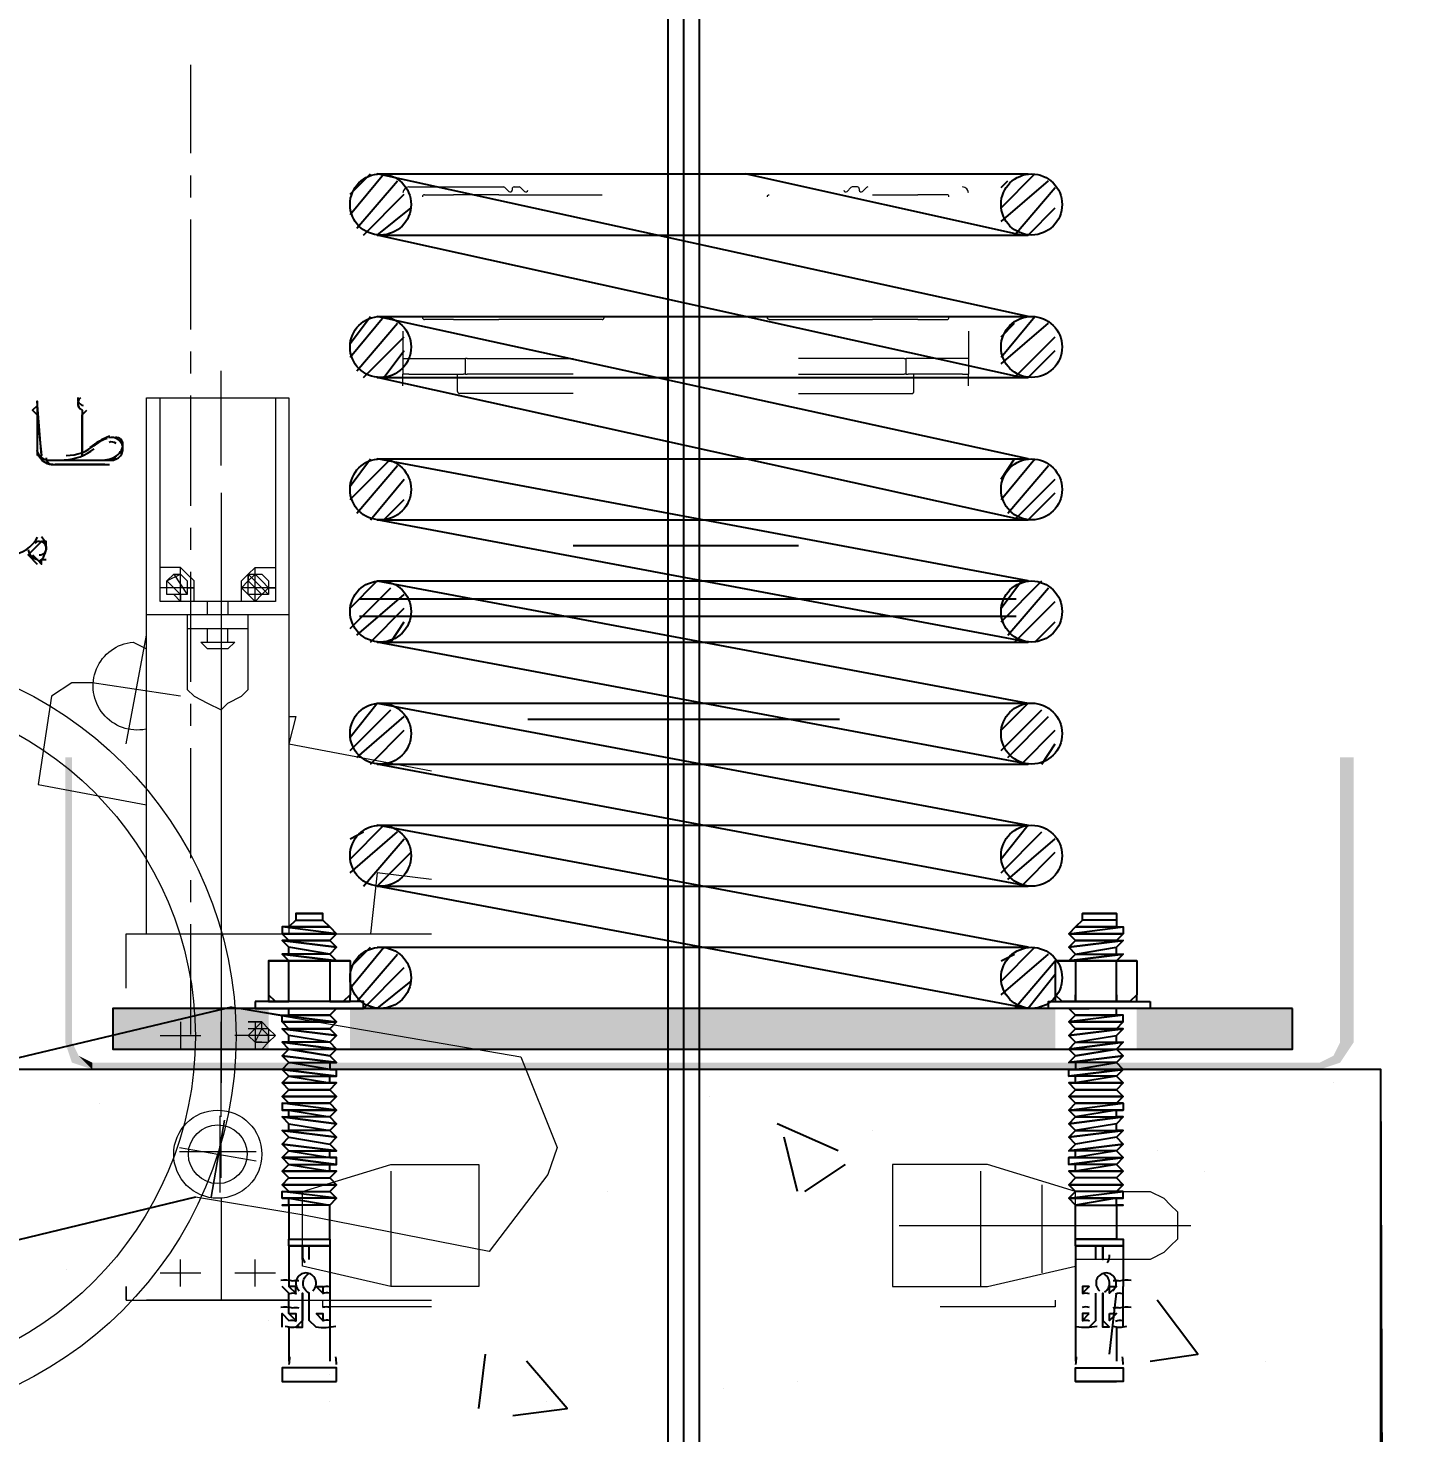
# Model space of a CAD drawing. Header units: millimetres. Extents: x -665 to 1025117, y -27997 to 4210.
# Drawn here: x 2399 to 2802.4, y -25500.1 to -25095.1 of the extents above; entities that cross this region are included whole.
import ezdxf

# ---------------------------------------------------------------- set-up
doc = ezdxf.new("R2010")
doc.units = ezdxf.units.MM
doc.linetypes.add('$2$CENTER', pattern=[50.8, 31.75, -6.35, 6.35, -6.35])
for name, color, linetype in [('$0$PDF_PDF6_Geometry', 7, 'Continuous'), ('$0$PDF_SAS_STB_Side', 7, 'Continuous'), ('$2$PDF_0', 7, 'Continuous'), ('AA_Rail', 7, 'Continuous')]:
    doc.layers.add(name, color=color, linetype=linetype)
doc.layers.add('$2$CL', color=2, linetype='$2$CENTER', lineweight=0)
doc.layers.add('AA_Datum', color=7, linetype='Continuous', plot=False)
doc.styles.add('Century Gothic$001H0', font='cent.shx')
doc.dimstyles.new('Copy of ISO-25', dxfattribs={"dimtxt": 250, "dimasz": 80, "dimexe": 1.25, "dimexo": 0.625, "dimtad": 1, "dimtxsty": 'Century Gothic$001H0', "dimblk": 'ARCHTICK', "dimcen": 2.5, "dimadec": 0, "dimazin": 0, "dimtfac": 1, "dimtmove": 0, "dimatfit": 3, "dimfxl": 1, "dimarcsym": 0})

# ---------------------------------------------------------------- blocks, each defined once
blk = doc.blocks.new('_ArchTick')
at = {"color": 0, "linetype": 'ByBlock', "const_width": 0.15}
blk.add_lwpolyline([(-0.5, -0.5), (0.5, 0.5)], dxfattribs=at)
blk = doc.blocks.new('*D109')
at = {"color": 0, "lineweight": -2, "transparency": 16777216}
for p, q in [((3650, -8194.25), (249.37, -8194.25)), ((250.62, -25694.25), (250.62, -8194.25)), ((3650, -25694.25), (249.37, -25694.25))]:
    blk.add_line(p, q, dxfattribs=at)
at = {"layer": 'Defpoints', "color": 0, "transparency": 16777216}
for p in [(250.62, -8194.25), (3650.62, -8194.25), (3650.62, -25694.25)]:
    blk.add_point(p, dxfattribs=at)
at = {"color": 0, "lineweight": -2, "transparency": 16777216, "xscale": 80, "yscale": 80, "zscale": 80}
for p, rotation in [((250.62, -8194.25), 90), ((250.62, -25694.25), 270)]:
    blk.add_blockref('_ArchTick', p, dxfattribs=dict(at, rotation=rotation))
at = {"color": 0, "transparency": 16777216, "insert": (125, -16944.25), "char_height": 250, "attachment_point": 5, "rotation": 90, "style": 'Century Gothic$001H0'}
blk.add_mtext('SHAFT TOTAL HEIGHT 17500', dxfattribs=at)

msp = doc.modelspace()

# ---------------------------------------------------------------- linework, layer by layer
at = {"layer": '$0$PDF_PDF6_Geometry', "lineweight": 5}
for points in [[(2454.688, -25221.214), (2454.688, -25193.834)], [(2454.688, -25229.036), (2454.688, -25399.18)], [(2444.91, -25256.416), (2446.865, -25256.416), (2442.954, -25256.416), (2442.954, -25250.549)], [(2468.378, -25256.416), (2470.333, -25256.416), (2464.466, -25256.416), (2464.466, -25250.549)], [(2442.954, -25260.327), (2442.954, -25256.416), (2437.087, -25256.416)], [(2464.466, -25260.327), (2464.466, -25256.416), (2460.555, -25256.416)], [(2427.309, -25301.396), (2433.176, -25270.105)], [(2442.954, -25287.707), (2417.53, -25283.795)], [(2442.954, -25381.579), (2442.954, -25385.49), (2442.954, -25389.402)], [(2454.688, -25408.959), (2454.688, -25381.579)], [(2464.466, -25381.579), (2464.466, -25389.402)], [(2437.087, -25385.49), (2442.954, -25385.49), (2448.821, -25385.49)], [(2470.333, -25385.49), (2464.466, -25385.49), (2458.599, -25385.49)], [(2464.792, -25419.063), (2454.362, -25419.063), (2454.362, -25408.633)], [(2455.666, -25409.937), (2451.755, -25432.101), (2455.666, -25409.937)], [(2454.688, -25426.56), (2454.688, -25416.781)], [(2442.628, -25417.759), (2464.792, -25421.671)], [(2454.362, -25430.797), (2454.362, -25419.063), (2442.628, -25419.063)], [(2503.58, -25424.604), (2503.58, -25440.249), (2503.58, -25457.851)], [(2673.724, -25457.851), (2673.724, -25440.249), (2673.724, -25424.604)], [(2691.325, -25428.515), (2691.325, -25440.249), (2691.325, -25453.939)], [(2454.688, -25432.427), (2454.688, -25461.762)], [(2650.256, -25440.249), (2691.325, -25440.249), (2734.35, -25440.249)], [(2442.954, -25457.851), (2442.954, -25453.939), (2442.954, -25450.028)], [(2458.599, -25453.939), (2464.466, -25453.939), (2464.466, -25450.028)], [(2437.087, -25453.939), (2442.954, -25453.939), (2448.821, -25453.939)], [(2464.466, -25457.851), (2464.466, -25453.939), (2470.333, -25453.939)]]:
    msp.add_lwpolyline(points, dxfattribs=at)
at = {"layer": '$0$PDF_PDF6_Geometry', "lineweight": 13}
for points in [[(2433.176, -25356.155), (2433.176, -25201.657), (2474.245, -25201.657), (2474.245, -25356.155)], [(2470.333, -25201.657), (2470.333, -25260.327), (2437.087, -25260.327), (2437.087, -25201.657)], [(2446.865, -25260.327), (2446.865, -25254.46), (2444.91, -25252.504), (2442.954, -25250.549), (2437.087, -25250.549)], [(2460.555, -25260.327), (2460.555, -25254.46), (2462.511, -25252.504), (2464.466, -25250.549), (2470.333, -25250.549)], [(2442.954, -25258.371), (2439.043, -25254.46), (2440.998, -25252.504), (2444.91, -25258.371)], [(2468.378, -25258.371), (2462.511, -25252.504), (2462.511, -25254.46), (2466.422, -25258.371)], [(2450.777, -25264.238), (2450.777, -25260.327)], [(2456.644, -25260.327), (2456.644, -25264.238)], [(2474.245, -25264.238), (2433.176, -25264.238)], [(2444.91, -25264.238), (2444.91, -25281.84), (2444.91, -25285.751), (2446.865, -25287.707), (2450.777, -25289.662), (2454.688, -25291.618), (2456.644, -25289.662), (2460.555, -25287.707), (2462.511, -25285.751), (2462.511, -25281.84), (2462.511, -25264.238)], [(2444.91, -25268.15), (2462.511, -25268.15)], [(2450.777, -25272.061), (2450.777, -25268.15)], [(2456.644, -25272.061), (2456.644, -25268.15)], [(2417.53, -25283.795), (2411.663, -25283.795), (2405.796, -25287.707), (2401.885, -25313.13), (2433.176, -25318.997)], [(2474.245, -25293.574), (2476.2, -25293.574), (2474.245, -25301.396), (2515.314, -25309.219)], [(2515.314, -25340.51), (2499.669, -25338.554), (2497.713, -25356.155)], [(2427.309, -25371.801), (2427.309, -25356.155), (2515.314, -25356.155)], [(2482.439, -25381.253), (2457.667, -25377.342), (2541.109, -25391.684), (2551.54, -25417.759), (2548.932, -25425.582), (2531.983, -25447.746), (2478.528, -25437.316), (2447.237, -25432.101)], [(2466.422, -25381.579), (2462.511, -25385.49), (2464.466, -25387.446), (2466.422, -25383.535)], [(2466.422, -25387.446), (2464.466, -25387.446), (2466.422, -25387.446), (2468.378, -25387.446), (2470.333, -25385.49), (2468.378, -25383.535), (2466.422, -25383.535), (2462.511, -25383.535)], [(2701.103, -25430.471), (2722.616, -25430.471), (2726.527, -25432.427), (2728.483, -25434.382), (2730.439, -25436.338), (2730.439, -25440.249), (2730.439, -25444.161), (2728.483, -25446.117), (2726.527, -25448.072), (2722.616, -25450.028), (2701.103, -25450.028)], [(2427.309, -25457.851), (2427.309, -25461.762), (2427.309, -25457.851)], [(2427.309, -25461.762), (2515.314, -25461.762)], [(2474.245, -25461.762), (2433.176, -25461.762)], [(2515.314, -25463.718), (2484.023, -25463.718), (2484.023, -25461.762)], [(2695.236, -25461.762), (2695.236, -25463.718), (2661.99, -25463.718)]]:
    msp.add_lwpolyline(points, dxfattribs=at)
for points in [[(2444.91, -25256.416), (2444.91, -25258.371), (2442.954, -25258.371), (2439.043, -25258.371), (2439.043, -25256.416), (2439.043, -25254.46), (2442.954, -25252.504), (2444.91, -25254.46), (2444.91, -25256.416), (2444.91, -25258.371), (2442.954, -25258.371), (2442.954, -25260.327), (2440.998, -25258.371), (2439.043, -25258.371), (2439.043, -25256.416), (2439.043, -25254.46), (2440.998, -25252.504), (2442.954, -25252.504), (2444.91, -25254.46)], [(2468.378, -25256.416), (2466.422, -25258.371), (2464.466, -25258.371), (2462.511, -25258.371), (2462.511, -25256.416), (2462.511, -25254.46), (2464.466, -25252.504), (2466.422, -25254.46), (2468.378, -25256.416), (2468.378, -25258.371), (2466.422, -25258.371), (2464.466, -25260.327), (2462.511, -25258.371), (2460.555, -25256.416), (2462.511, -25254.46), (2462.511, -25252.504), (2464.466, -25252.504), (2466.422, -25252.504), (2468.378, -25254.46)], [(2450.777, -25274.017), (2448.821, -25272.061), (2458.599, -25272.061), (2456.644, -25274.017)], [(2462.511, -25381.579), (2464.466, -25381.579), (2466.422, -25381.579), (2468.378, -25383.535), (2468.378, -25387.446), (2466.422, -25389.402), (2464.466, -25389.402), (2466.422, -25389.402), (2468.378, -25387.446), (2468.378, -25385.49), (2466.422, -25383.535), (2466.422, -25381.579), (2464.466, -25381.579)], [(2503.58, -25457.851), (2478.156, -25451.984), (2478.156, -25430.471), (2503.58, -25422.648), (2529.004, -25422.648), (2529.004, -25457.851)], [(2675.68, -25457.851), (2701.103, -25451.984), (2701.103, -25430.471), (2675.68, -25422.648), (2648.3, -25422.648), (2648.3, -25457.851)]]:
    msp.add_lwpolyline(points, close=True, dxfattribs=at)
msp.add_lwpolyline([(2432.955, -25297.192, -1.0507639), (2429.264, -25272.061), (2433.176, -25274.017)], format="xyb", dxfattribs=at)
for centre, radius in [((2347.497, -25385.816), 111.474), ((2347.498, -25385.817), 99.739), ((2453.711, -25419.715), 12.712), ((2453.711, -25419.715), 8.474)]:
    msp.add_circle(centre, radius, dxfattribs=at)
at = {"layer": '$0$PDF_SAS_STB_Side', "lineweight": 25}
for points in [[(2476.2, -25352.244), (2474.245, -25354.2), (2472.289, -25354.2), (2472.289, -25356.155), (2487.935, -25356.155), (2472.289, -25354.2)], [(2484.023, -25352.244), (2485.979, -25354.2), (2487.935, -25356.155), (2472.289, -25356.155), (2474.245, -25358.111), (2472.289, -25358.111)], [(2476.2, -25350.288), (2484.023, -25350.288)], [(2476.2, -25350.288), (2476.2, -25350.288)], [(2484.023, -25350.288), (2484.023, -25350.288)], [(2712.838, -25352.244), (2712.838, -25354.2), (2714.793, -25354.2), (2714.793, -25356.155), (2699.148, -25356.155), (2714.793, -25354.2)], [(2703.059, -25352.244), (2701.103, -25354.2), (2699.148, -25356.155), (2714.793, -25356.155), (2712.838, -25358.111), (2714.793, -25358.111)], [(2712.838, -25350.288), (2710.882, -25350.288), (2703.059, -25350.288)], [(2703.059, -25350.288), (2703.059, -25350.288)], [(2487.935, -25360.067), (2485.979, -25362.022), (2474.245, -25360.067), (2472.289, -25358.111), (2487.935, -25360.067), (2485.979, -25358.111), (2474.245, -25358.111), (2485.979, -25358.111), (2487.935, -25356.155)], [(2474.245, -25354.2), (2485.979, -25354.2), (2474.245, -25354.2)], [(2485.979, -25354.2), (2485.979, -25354.2)], [(2487.935, -25356.155), (2487.935, -25356.155)], [(2699.148, -25356.155), (2699.148, -25356.155)], [(2699.148, -25360.067), (2701.103, -25362.022), (2712.838, -25360.067), (2714.793, -25358.111), (2699.148, -25360.067), (2701.103, -25358.111), (2712.838, -25358.111), (2701.103, -25358.111), (2699.148, -25356.155)], [(2712.838, -25354.2), (2701.103, -25354.2), (2712.838, -25354.2)], [(2701.103, -25354.2), (2701.103, -25354.2)], [(2485.979, -25363.978), (2487.935, -25363.978), (2489.89, -25363.978), (2491.846, -25363.978), (2489.89, -25363.978), (2470.333, -25363.978), (2468.378, -25363.978), (2470.333, -25363.978), (2472.289, -25363.978), (2474.245, -25363.978), (2472.289, -25362.022), (2487.935, -25363.978), (2485.979, -25362.022), (2474.245, -25362.022), (2474.245, -25360.067)], [(2472.289, -25358.111), (2487.935, -25360.067), (2472.289, -25358.111)], [(2472.289, -25358.111), (2472.289, -25358.111)], [(2474.245, -25358.111), (2474.245, -25358.111)], [(2485.979, -25358.111), (2485.979, -25358.111)], [(2487.935, -25360.067), (2487.935, -25360.067)], [(2701.103, -25363.978), (2699.148, -25363.978), (2697.192, -25363.978), (2695.236, -25363.978), (2697.192, -25363.978), (2716.749, -25363.978), (2718.705, -25363.978), (2716.749, -25363.978), (2714.793, -25363.978), (2712.838, -25363.978), (2714.793, -25362.022), (2699.148, -25363.978), (2701.103, -25362.022), (2712.838, -25362.022), (2712.838, -25360.067)], [(2714.793, -25358.111), (2699.148, -25360.067), (2714.793, -25358.111)], [(2699.148, -25360.067), (2699.148, -25360.067)], [(2701.103, -25358.111), (2701.103, -25358.111)], [(2712.838, -25358.111), (2712.838, -25358.111)], [(2714.793, -25358.111), (2714.793, -25358.111)], [(2485.979, -25373.756), (2485.979, -25375.712), (2487.935, -25375.712), (2489.89, -25375.712), (2491.846, -25375.712), (2491.846, -25373.756), (2489.89, -25375.712), (2470.333, -25375.712), (2468.378, -25373.756), (2468.378, -25375.712), (2470.333, -25375.712), (2472.289, -25375.712), (2474.245, -25375.712), (2474.245, -25373.756), (2474.245, -25363.978), (2476.2, -25363.978), (2478.156, -25363.978), (2480.112, -25363.978), (2482.068, -25363.978), (2484.023, -25363.978), (2485.979, -25363.978), (2485.979, -25373.756), (2485.979, -25375.712), (2484.023, -25375.712), (2482.068, -25375.712), (2480.112, -25375.712), (2478.156, -25375.712), (2476.2, -25375.712), (2474.245, -25375.712), (2474.245, -25373.756)], [(2468.378, -25363.978), (2468.378, -25373.756)], [(2468.378, -25363.978), (2468.378, -25363.978)], [(2472.289, -25362.022), (2487.935, -25363.978), (2472.289, -25362.022)], [(2472.289, -25362.022), (2472.289, -25362.022)], [(2474.245, -25362.022), (2472.289, -25362.022)], [(2485.979, -25362.022), (2485.979, -25362.022)], [(2485.979, -25363.978), (2485.979, -25363.978)], [(2487.935, -25363.978), (2487.935, -25363.978)], [(2487.935, -25363.978), (2487.935, -25363.978)], [(2491.846, -25363.978), (2491.846, -25373.756)], [(2491.846, -25363.978), (2491.846, -25363.978)], [(2695.236, -25363.978), (2695.236, -25373.756)], [(2695.236, -25363.978), (2695.236, -25363.978)], [(2714.793, -25362.022), (2699.148, -25363.978), (2714.793, -25362.022)], [(2699.148, -25363.978), (2699.148, -25363.978)], [(2699.148, -25363.978), (2699.148, -25363.978)], [(2701.103, -25362.022), (2701.103, -25362.022)], [(2701.103, -25363.978), (2701.103, -25363.978)], [(2712.838, -25362.022), (2714.793, -25362.022)], [(2714.793, -25362.022), (2714.793, -25362.022)], [(2718.705, -25363.978), (2718.705, -25373.756)], [(2718.705, -25363.978), (2718.705, -25363.978)], [(2468.378, -25373.756), (2468.378, -25373.756)], [(2491.846, -25373.756), (2491.846, -25373.756)], [(2712.838, -25373.756), (2712.838, -25375.712), (2714.793, -25375.712), (2716.749, -25375.712), (2718.705, -25375.712), (2718.705, -25373.756), (2716.749, -25375.712), (2697.192, -25375.712), (2695.236, -25373.756), (2695.236, -25375.712), (2697.192, -25375.712), (2699.148, -25375.712), (2701.103, -25375.712), (2701.103, -25373.756)], [(2695.236, -25373.756), (2695.236, -25373.756)], [(2718.705, -25373.756), (2718.705, -25373.756)], [(2472.289, -25383.535), (2474.245, -25383.535), (2472.289, -25381.579), (2487.935, -25381.579), (2485.979, -25379.623), (2474.245, -25379.623), (2485.979, -25379.623), (2487.935, -25377.668), (2482.068, -25377.668), (2487.935, -25377.668), (2485.979, -25377.668)], [(2472.289, -25379.623), (2487.935, -25381.579), (2472.289, -25381.579), (2472.289, -25379.623), (2474.245, -25379.623), (2474.245, -25377.668)], [(2485.979, -25379.623), (2485.979, -25379.623)], [(2714.793, -25383.535), (2712.838, -25383.535), (2714.793, -25381.579), (2699.148, -25381.579), (2701.103, -25379.623), (2712.838, -25379.623), (2701.103, -25379.623), (2699.148, -25377.668), (2705.015, -25377.668), (2699.148, -25377.668), (2701.103, -25377.668)], [(2714.793, -25379.623), (2699.148, -25381.579), (2714.793, -25381.579), (2714.793, -25379.623), (2712.838, -25379.623), (2712.838, -25377.668)], [(2701.103, -25379.623), (2701.103, -25379.623)], [(2487.935, -25385.49), (2485.979, -25387.446), (2474.245, -25385.49), (2472.289, -25383.535), (2487.935, -25385.49), (2485.979, -25383.535), (2474.245, -25383.535), (2485.979, -25383.535), (2487.935, -25381.579)], [(2472.289, -25383.535), (2487.935, -25385.49), (2472.289, -25383.535)], [(2472.289, -25383.535), (2472.289, -25383.535)], [(2474.245, -25383.535), (2474.245, -25383.535)], [(2485.979, -25383.535), (2485.979, -25383.535)], [(2487.935, -25381.579), (2487.935, -25381.579)], [(2699.148, -25381.579), (2699.148, -25381.579)], [(2699.148, -25385.49), (2701.103, -25387.446), (2712.838, -25385.49), (2714.793, -25383.535), (2699.148, -25385.49), (2701.103, -25383.535), (2712.838, -25383.535), (2701.103, -25383.535), (2699.148, -25381.579)], [(2714.793, -25383.535), (2699.148, -25385.49), (2714.793, -25383.535)], [(2701.103, -25383.535), (2701.103, -25383.535)], [(2712.838, -25383.535), (2712.838, -25383.535)], [(2714.793, -25383.535), (2714.793, -25383.535)], [(2472.289, -25391.358), (2474.245, -25389.402), (2472.289, -25387.446), (2487.935, -25389.402), (2485.979, -25387.446), (2474.245, -25387.446), (2474.245, -25385.49)], [(2472.289, -25387.446), (2487.935, -25389.402), (2472.289, -25387.446)], [(2472.289, -25387.446), (2472.289, -25387.446)], [(2474.245, -25387.446), (2472.289, -25387.446)], [(2485.979, -25387.446), (2485.979, -25387.446)], [(2487.935, -25385.49), (2487.935, -25385.49)], [(2699.148, -25385.49), (2699.148, -25385.49)], [(2714.793, -25391.358), (2712.838, -25389.402), (2714.793, -25387.446), (2699.148, -25389.402), (2701.103, -25387.446), (2712.838, -25387.446), (2712.838, -25385.49)], [(2714.793, -25387.446), (2699.148, -25389.402), (2714.793, -25387.446)], [(2701.103, -25387.446), (2701.103, -25387.446)], [(2712.838, -25387.446), (2714.793, -25387.446)], [(2714.793, -25387.446), (2714.793, -25387.446)], [(2472.289, -25395.269), (2474.245, -25393.313), (2472.289, -25391.358), (2487.935, -25393.313), (2485.979, -25391.358), (2474.245, -25389.402), (2485.979, -25391.358), (2487.935, -25389.402)], [(2472.289, -25391.358), (2487.935, -25393.313), (2472.289, -25391.358)], [(2472.289, -25391.358), (2472.289, -25391.358)], [(2474.245, -25389.402), (2474.245, -25389.402)], [(2485.979, -25391.358), (2485.979, -25391.358)], [(2487.935, -25389.402), (2487.935, -25389.402)], [(2699.148, -25389.402), (2699.148, -25389.402)], [(2714.793, -25395.269), (2712.838, -25393.313), (2714.793, -25391.358), (2699.148, -25393.313), (2701.103, -25391.358), (2712.838, -25389.402), (2701.103, -25391.358), (2699.148, -25389.402)], [(2714.793, -25391.358), (2699.148, -25393.313), (2714.793, -25391.358)], [(2701.103, -25391.358), (2701.103, -25391.358)], [(2712.838, -25389.402), (2712.838, -25389.402)], [(2714.793, -25391.358), (2714.793, -25391.358)], [(2472.289, -25395.269), (2472.289, -25395.269)], [(2472.289, -25399.18), (2474.245, -25397.225), (2485.979, -25397.225), (2487.935, -25397.225), (2472.289, -25395.269), (2474.245, -25397.225), (2485.979, -25399.18), (2485.979, -25397.225)], [(2485.979, -25393.313), (2485.979, -25395.269), (2474.245, -25393.313), (2485.979, -25393.313), (2487.935, -25393.313)], [(2474.245, -25393.313), (2474.245, -25393.313)], [(2485.979, -25395.269), (2487.935, -25395.269)], [(2487.935, -25393.313), (2487.935, -25393.313)], [(2699.148, -25393.313), (2699.148, -25393.313)], [(2701.103, -25393.313), (2701.103, -25395.269), (2712.838, -25393.313), (2701.103, -25393.313), (2699.148, -25393.313)], [(2701.103, -25395.269), (2699.148, -25395.269)], [(2714.793, -25399.18), (2712.838, -25397.225), (2701.103, -25397.225), (2699.148, -25397.225), (2714.793, -25395.269), (2712.838, -25397.225), (2701.103, -25399.18), (2701.103, -25397.225)], [(2712.838, -25393.313), (2712.838, -25393.313)], [(2714.793, -25395.269), (2714.793, -25395.269)], [(2472.289, -25399.18), (2487.935, -25399.18), (2472.289, -25399.18)], [(2472.289, -25399.18), (2472.289, -25399.18)], [(2485.979, -25399.18), (2487.935, -25399.18), (2472.289, -25399.18), (2474.245, -25401.136), (2472.289, -25403.092)], [(2487.935, -25403.092), (2485.979, -25405.047), (2474.245, -25405.047), (2485.979, -25405.047), (2487.935, -25407.003), (2472.289, -25405.047), (2474.245, -25405.047), (2472.289, -25403.092), (2487.935, -25403.092), (2485.979, -25401.136), (2474.245, -25401.136), (2485.979, -25401.136), (2487.935, -25399.18)], [(2474.245, -25397.225), (2474.245, -25397.225)], [(2474.245, -25401.136), (2474.245, -25401.136)], [(2485.979, -25401.136), (2485.979, -25401.136)], [(2487.935, -25399.18), (2487.935, -25399.18)], [(2714.793, -25399.18), (2699.148, -25399.18), (2714.793, -25399.18)], [(2699.148, -25399.18), (2699.148, -25399.18)], [(2701.103, -25399.18), (2699.148, -25399.18), (2714.793, -25399.18), (2712.838, -25401.136), (2714.793, -25403.092)], [(2699.148, -25403.092), (2701.103, -25405.047), (2712.838, -25405.047), (2701.103, -25405.047), (2699.148, -25407.003), (2714.793, -25405.047), (2712.838, -25405.047), (2714.793, -25403.092), (2699.148, -25403.092), (2701.103, -25401.136), (2712.838, -25401.136), (2701.103, -25401.136), (2699.148, -25399.18)], [(2701.103, -25401.136), (2701.103, -25401.136)], [(2712.838, -25397.225), (2712.838, -25397.225)], [(2712.838, -25401.136), (2712.838, -25401.136)], [(2714.793, -25399.18), (2714.793, -25399.18)], [(2472.289, -25403.092), (2487.935, -25403.092), (2472.289, -25403.092)], [(2472.289, -25403.092), (2472.289, -25403.092)], [(2472.289, -25405.047), (2472.289, -25407.003), (2487.935, -25407.003), (2472.289, -25407.003), (2474.245, -25407.003), (2485.979, -25408.959), (2487.935, -25407.003)], [(2485.979, -25405.047), (2485.979, -25405.047)], [(2487.935, -25403.092), (2487.935, -25403.092)], [(2714.793, -25403.092), (2699.148, -25403.092), (2714.793, -25403.092)], [(2699.148, -25403.092), (2699.148, -25403.092)], [(2714.793, -25405.047), (2714.793, -25407.003), (2699.148, -25407.003), (2714.793, -25407.003), (2712.838, -25407.003), (2701.103, -25408.959), (2699.148, -25407.003)], [(2701.103, -25405.047), (2701.103, -25405.047)], [(2714.793, -25403.092), (2714.793, -25403.092)], [(2472.289, -25408.959), (2474.245, -25408.959), (2474.245, -25407.003)], [(2487.935, -25410.914), (2472.289, -25408.959), (2487.935, -25410.914), (2485.979, -25408.959), (2474.245, -25408.959)], [(2472.289, -25408.959), (2472.289, -25408.959)], [(2485.979, -25408.959), (2485.979, -25408.959)], [(2487.935, -25407.003), (2487.935, -25407.003)], [(2699.148, -25407.003), (2699.148, -25407.003)], [(2699.148, -25410.914), (2714.793, -25408.959), (2699.148, -25410.914), (2701.103, -25408.959), (2712.838, -25408.959)], [(2701.103, -25408.959), (2701.103, -25408.959)], [(2714.793, -25408.959), (2712.838, -25408.959), (2712.838, -25407.003)], [(2714.793, -25408.959), (2714.793, -25408.959)], [(2472.289, -25412.87), (2474.245, -25412.87), (2474.245, -25410.914)], [(2487.935, -25414.826), (2472.289, -25412.87), (2487.935, -25414.826), (2485.979, -25412.87), (2474.245, -25412.87)], [(2472.289, -25412.87), (2472.289, -25412.87)], [(2472.289, -25416.781), (2474.245, -25414.826), (2485.979, -25416.781), (2487.935, -25414.826), (2472.289, -25412.87), (2474.245, -25414.826), (2485.979, -25416.781), (2487.935, -25418.737), (2472.289, -25416.781), (2487.935, -25418.737)], [(2485.979, -25412.87), (2485.979, -25412.87)], [(2699.148, -25414.826), (2714.793, -25412.87), (2699.148, -25414.826), (2701.103, -25412.87), (2712.838, -25412.87)], [(2714.793, -25416.781), (2712.838, -25414.826), (2701.103, -25416.781), (2699.148, -25414.826), (2714.793, -25412.87), (2712.838, -25414.826), (2701.103, -25416.781), (2699.148, -25418.737), (2714.793, -25416.781), (2699.148, -25418.737)], [(2701.103, -25412.87), (2701.103, -25412.87)], [(2714.793, -25412.87), (2712.838, -25412.87), (2712.838, -25410.914)], [(2714.793, -25412.87), (2714.793, -25412.87)], [(2472.289, -25416.781), (2472.289, -25416.781)], [(2472.289, -25420.693), (2474.245, -25418.737), (2485.979, -25418.737), (2487.935, -25418.737), (2472.289, -25416.781), (2474.245, -25418.737), (2485.979, -25420.693), (2485.979, -25418.737)], [(2714.793, -25420.693), (2712.838, -25418.737), (2701.103, -25418.737), (2699.148, -25418.737), (2714.793, -25416.781), (2712.838, -25418.737), (2701.103, -25420.693), (2701.103, -25418.737)], [(2714.793, -25416.781), (2714.793, -25416.781)], [(2472.289, -25420.693), (2472.289, -25420.693)], [(2472.289, -25424.604), (2474.245, -25422.648), (2485.979, -25422.648), (2487.935, -25422.648), (2472.289, -25420.693), (2474.245, -25422.648), (2485.979, -25424.604), (2485.979, -25422.648)], [(2485.979, -25420.693), (2487.935, -25420.693)], [(2701.103, -25420.693), (2699.148, -25420.693)], [(2714.793, -25424.604), (2712.838, -25422.648), (2701.103, -25422.648), (2699.148, -25422.648), (2714.793, -25420.693), (2712.838, -25422.648), (2701.103, -25424.604), (2701.103, -25422.648)], [(2714.793, -25420.693), (2714.793, -25420.693)], [(2485.979, -25424.604), (2487.935, -25424.604), (2472.289, -25424.604), (2487.935, -25424.604)], [(2472.289, -25424.604), (2472.289, -25424.604)], [(2472.289, -25428.515), (2474.245, -25426.56), (2485.979, -25426.56), (2487.935, -25424.604), (2472.289, -25424.604), (2474.245, -25426.56), (2485.979, -25426.56), (2487.935, -25428.515), (2472.289, -25428.515), (2487.935, -25428.515)], [(2701.103, -25424.604), (2699.148, -25424.604), (2714.793, -25424.604), (2699.148, -25424.604)], [(2714.793, -25428.515), (2712.838, -25426.56), (2701.103, -25426.56), (2699.148, -25424.604), (2714.793, -25424.604), (2712.838, -25426.56), (2701.103, -25426.56), (2699.148, -25428.515), (2714.793, -25428.515), (2699.148, -25428.515)], [(2714.793, -25424.604), (2714.793, -25424.604)], [(2472.289, -25428.515), (2472.289, -25428.515)], [(2487.935, -25432.427), (2472.289, -25432.427), (2474.245, -25432.427), (2485.979, -25434.382), (2487.935, -25432.427), (2472.289, -25432.427), (2472.289, -25430.471), (2474.245, -25430.471), (2485.979, -25430.471), (2487.935, -25428.515), (2472.289, -25428.515), (2474.245, -25430.471), (2485.979, -25430.471), (2487.935, -25432.427), (2472.289, -25430.471)], [(2714.793, -25428.515), (2714.793, -25428.515)], [(2485.979, -25434.382), (2474.245, -25434.382), (2474.245, -25444.161), (2485.979, -25444.161), (2485.979, -25446.117), (2474.245, -25446.117), (2474.245, -25444.161), (2485.979, -25444.161), (2485.979, -25434.382), (2472.289, -25434.382), (2474.245, -25434.382), (2474.245, -25432.427)], [(2487.935, -25432.427), (2487.935, -25432.427)], [(2701.103, -25434.382), (2712.838, -25434.382), (2712.838, -25444.161), (2701.103, -25444.161), (2701.103, -25434.382), (2714.793, -25434.382), (2712.838, -25434.382), (2712.838, -25432.427), (2714.793, -25432.427), (2699.148, -25432.427), (2714.793, -25432.427), (2714.793, -25430.471)], [(2699.148, -25432.427), (2699.148, -25432.427)], [(2712.838, -25432.427), (2701.103, -25434.382), (2699.148, -25432.427)], [(2485.979, -25434.382), (2485.979, -25434.382)], [(2485.979, -25434.382), (2485.979, -25434.382)], [(2701.103, -25434.382), (2701.103, -25434.382)], [(2701.103, -25434.382), (2701.103, -25434.382)], [(2485.979, -25446.117), (2474.245, -25446.117), (2485.979, -25446.117), (2474.245, -25446.117), (2485.979, -25446.117), (2485.979, -25469.585), (2485.979, -25479.363)], [(2484.023, -25446.117), (2476.2, -25446.117)], [(2480.112, -25450.028), (2480.112, -25446.117)], [(2701.103, -25446.117), (2714.793, -25446.117), (2701.103, -25446.117), (2714.793, -25446.117), (2701.103, -25446.117), (2701.103, -25469.585), (2701.103, -25479.363)], [(2703.059, -25446.117), (2710.882, -25446.117)], [(2706.97, -25450.028), (2706.97, -25446.117)], [(2478.156, -25450.028), (2478.156, -25450.028)], [(2708.926, -25450.028), (2708.926, -25450.028)], [(2474.245, -25465.673), (2476.2, -25465.673), (2476.2, -25467.629), (2474.245, -25465.673), (2474.245, -25459.806), (2472.289, -25457.851)], [(2701.103, -25457.851), (2701.103, -25459.806)], [(2705.015, -25469.585), (2706.97, -25467.629), (2706.97, -25459.806)], [(2701.103, -25465.673), (2701.103, -25467.629)], [(2714.793, -25469.585), (2714.793, -25465.673)], [(2472.289, -25469.585), (2472.289, -25469.585)], [(2474.245, -25469.585), (2474.245, -25479.363)], [(2712.838, -25469.585), (2712.838, -25479.363)], [(2714.793, -25469.585), (2714.793, -25469.585)], [(2487.935, -25485.23), (2487.935, -25481.319), (2472.289, -25481.319), (2472.289, -25485.23), (2487.935, -25485.23)], [(2701.103, -25485.23), (2701.103, -25481.319), (2714.793, -25481.319), (2714.793, -25485.23), (2701.103, -25485.23), (2712.838, -25485.23)], [(2474.245, -25485.23), (2485.979, -25485.23)]]:
    msp.add_lwpolyline(points, dxfattribs=at)
for points in [[(2484.023, -25352.244), (2484.023, -25350.288), (2476.2, -25350.288), (2476.2, -25352.244)], [(2703.059, -25352.244), (2703.059, -25350.288), (2712.838, -25350.288), (2712.838, -25352.244)], [(2712.838, -25373.756), (2712.838, -25363.978), (2710.882, -25363.978), (2708.926, -25363.978), (2706.97, -25363.978), (2705.015, -25363.978), (2703.059, -25363.978), (2701.103, -25363.978), (2701.103, -25373.756), (2701.103, -25375.712), (2703.059, -25375.712), (2705.015, -25375.712), (2706.97, -25375.712), (2708.926, -25375.712), (2710.882, -25375.712), (2712.838, -25375.712)], [(2464.466, -25375.712), (2464.466, -25377.668), (2495.757, -25377.668), (2495.757, -25375.712)], [(2722.616, -25375.712), (2722.616, -25377.668), (2693.281, -25377.668), (2693.281, -25375.712)], [(2487.935, -25397.225), (2487.935, -25395.269), (2472.289, -25395.269)], [(2699.148, -25397.225), (2699.148, -25395.269), (2714.793, -25395.269)], [(2474.245, -25410.914), (2485.979, -25412.87), (2487.935, -25410.914), (2472.289, -25408.959)], [(2712.838, -25410.914), (2701.103, -25412.87), (2699.148, -25410.914), (2714.793, -25408.959)], [(2487.935, -25422.648), (2487.935, -25420.693), (2472.289, -25420.693)], [(2699.148, -25422.648), (2699.148, -25420.693), (2714.793, -25420.693)], [(2714.793, -25430.471), (2712.838, -25430.471), (2701.103, -25430.471), (2699.148, -25428.515), (2714.793, -25428.515), (2712.838, -25430.471), (2701.103, -25430.471), (2699.148, -25432.427)], [(2701.103, -25446.117), (2701.103, -25444.161), (2714.793, -25444.161), (2714.793, -25446.117)], [(2478.156, -25446.117), (2478.156, -25450.028)], [(2708.926, -25446.117), (2708.926, -25450.028)], [(2476.2, -25457.851), (2474.245, -25457.851), (2476.2, -25459.806)], [(2482.068, -25457.851), (2484.023, -25457.851), (2484.023, -25459.806)], [(2705.015, -25457.851), (2703.059, -25457.851), (2703.059, -25459.806)], [(2710.882, -25457.851), (2712.838, -25457.851), (2710.882, -25459.806)], [(2476.2, -25469.585), (2478.156, -25469.585), (2478.156, -25467.629), (2478.156, -25459.806), (2478.156, -25467.629)], [(2710.882, -25469.585), (2708.926, -25469.585), (2708.926, -25467.629), (2708.926, -25459.806), (2708.926, -25467.629)], [(2482.068, -25465.673), (2484.023, -25465.673), (2484.023, -25467.629)], [(2705.015, -25465.673), (2703.059, -25465.673), (2703.059, -25467.629)], [(2710.882, -25465.673), (2712.838, -25465.673), (2710.882, -25467.629)]]:
    msp.add_lwpolyline(points, close=True, dxfattribs=at)
for points in [[(2471.941, -25456.025, -0.1232303), (2475.262, -25456.193, -0.0840663), (2477.068, -25456.149)], [(2487.791, -25469.349, -0.0916226), (2482.068, -25469.585), (2480.112, -25467.629), (2480.112, -25459.806, -0.6250663), (2480.009, -25454.144)], [(2483.948, -25458.046, -0.1852368), (2485.979, -25457.851), (2485.979, -25459.806, 0.1852368), (2483.948, -25460.002)], [(2711.97, -25456.148, -0.0833592), (2713.777, -25456.192, -0.1233251), (2717.096, -25456.024)], [(2712.639, -25467.876, -0.1813341), (2714.793, -25467.629), (2714.793, -25465.673), (2714.793, -25459.806), (2714.793, -25457.851)], [(2471.941, -25463.847, -0.1232303), (2475.262, -25464.015, -0.0840663), (2477.068, -25463.971)], [(2472.289, -25469.585), (2472.289, -25465.673), (2474.245, -25467.629, -0.1812553), (2476.401, -25467.877)], [(2485.979, -25465.673), (2485.979, -25467.629, 0.1852368), (2483.948, -25467.824)], [(2711.97, -25463.971, -0.0833592), (2713.777, -25464.015, -0.1233251), (2717.096, -25463.847)]]:
    msp.add_lwpolyline(points, format="xyb", dxfattribs=at)
for centre, radius, start, end in [((2481.091, -25449.049), 2.935, 174.00651, 219.82404), ((2707.956, -25449.052), 2.927, 320.10838, 6.06107), ((2479.132, -25456.874), 2.931, 311.79085, 228.20915), ((2704.037, -25460.797), 2.945, 69.03037, 110.96963), ((2709.902, -25456.875), 2.93, 311.81909, 228.18091), ((2707.945, -25456.875), 2.937, 300.43435, 68.33812), ((2475.222, -25462.739), 2.933, 66.29406, 107.38855), ((2704.037, -25462.752), 2.945, 69.03037, 110.96963), ((2713.818, -25462.737), 2.931, 72.6027, 113.71469), ((2485.001, -25466.658), 2.94, 69.01133, 110.98867), ((2704.037, -25466.664), 2.945, 69.03037, 110.96963), ((2475.223, -25462.741), 6.843, 252.53843, 287.46157), ((2704.036, -25452.955), 16.629, 260.34975, 281.24788), ((2704.037, -25470.575), 2.945, 69.03037, 110.96963), ((2713.815, -25462.728), 6.856, 252.55479, 287.44521), ((2486.881, -25480.338), 12.637, 169.95746, 180.011), ((2475.282, -25480.339), 12.653, 359.99562, 10.03591), ((2713.556, -25480.333), 12.452, 169.83199, 180.03567), ((2702.139, -25480.35), 12.655, 0.04647, 10.08587)]:
    msp.add_arc(centre, radius, start, end, dxfattribs=at)
at = {"layer": '$2$CL'}
msp.add_lwpolyline([(2445.933, -25385.165), (2445.933, -25105.694)], dxfattribs=at)
at = {"layer": '$2$PDF_0', "lineweight": 25}
for points in [[(2491.846, -25142.986), (2497.713, -25137.119)], [(2491.846, -25148.853), (2501.624, -25137.119)], [(2499.669, -25254.46), (2687.414, -25254.46), (2499.669, -25219.258), (2687.414, -25219.258), (2499.669, -25178.189), (2687.414, -25178.189), (2499.669, -25137.119), (2687.414, -25137.119)], [(2685.458, -25154.72), (2605.834, -25137.119)], [(2679.591, -25146.898), (2689.369, -25137.119)], [(2493.802, -25152.765), (2505.536, -25139.075)], [(2679.591, -25141.031), (2681.547, -25139.075)], [(2679.591, -25150.809), (2693.281, -25139.075)], [(2683.502, -25154.72), (2695.236, -25141.031)], [(2495.757, -25154.72), (2507.491, -25142.986)], [(2685.458, -25195.79), (2499.669, -25154.72), (2509.447, -25146.898)], [(2499.669, -25154.72), (2687.414, -25154.72), (2695.236, -25146.898)], [(2491.846, -25186.011), (2497.713, -25178.189)], [(2491.846, -25189.923), (2501.624, -25178.189)], [(2679.591, -25189.923), (2689.369, -25178.189)], [(2493.802, -25193.834), (2505.536, -25180.144)], [(2679.591, -25184.056), (2683.502, -25180.144)], [(2679.591, -25191.878), (2693.281, -25180.144)], [(2495.757, -25195.79), (2507.491, -25184.056)], [(2683.502, -25195.79), (2695.236, -25184.056)], [(2685.458, -25236.859), (2499.669, -25195.79), (2687.414, -25195.79), (2695.236, -25187.967)], [(2501.624, -25195.79), (2507.491, -25187.967)], [(2401.604, -25203.938), (2401.604, -25206.546), (2402.908, -25218.28), (2401.604, -25202.635), (2401.604, -25203.938), (2400.301, -25205.242), (2401.604, -25206.546), (2401.604, -25218.28)], [(2421.161, -25220.888), (2406.82, -25220.888), (2422.465, -25220.888)], [(2491.846, -25227.081), (2497.713, -25219.258)], [(2491.846, -25230.992), (2503.58, -25219.258)], [(2493.802, -25234.903), (2505.536, -25221.214)], [(2679.591, -25225.125), (2683.502, -25219.258)], [(2679.591, -25230.992), (2689.369, -25219.258)], [(2681.547, -25234.903), (2693.281, -25221.214)], [(2497.713, -25236.859), (2507.491, -25225.125)], [(2683.502, -25236.859), (2695.236, -25225.125)], [(2499.669, -25342.466), (2687.414, -25342.466), (2499.669, -25307.263), (2687.414, -25307.263), (2499.669, -25272.061), (2687.414, -25272.061), (2499.669, -25236.859), (2687.414, -25236.859), (2695.236, -25229.036)], [(2501.624, -25236.859), (2507.491, -25230.992)], [(2402.908, -25243.052), (2402.908, -25243.052)], [(2400.301, -25246.963), (2401.604, -25248.267), (2402.908, -25249.571), (2402.908, -25248.267), (2404.212, -25248.267)], [(2402.908, -25248.267), (2402.908, -25248.267)], [(2491.846, -25262.283), (2499.669, -25254.46), (2687.414, -25289.662), (2679.591, -25297.485)], [(2679.591, -25262.283), (2685.458, -25254.46)], [(2679.591, -25266.194), (2691.325, -25254.46)], [(2491.846, -25268.15), (2503.58, -25256.416)], [(2493.802, -25270.105), (2507.491, -25258.371)], [(2681.547, -25270.105), (2693.281, -25256.416)], [(2497.713, -25272.061), (2507.491, -25262.283)], [(2683.502, -25272.061), (2695.236, -25260.327)], [(2503.58, -25272.061), (2507.491, -25266.194)], [(2689.369, -25272.061), (2695.236, -25266.194)], [(2491.846, -25299.441), (2499.669, -25289.662), (2687.414, -25324.864), (2679.591, -25334.643)], [(2491.846, -25303.352), (2503.58, -25291.618)], [(2499.669, -25289.662), (2687.414, -25289.662)], [(2679.591, -25303.352), (2691.325, -25291.618)], [(2493.802, -25305.308), (2507.491, -25293.574)], [(2681.547, -25305.308), (2693.281, -25293.574)], [(2497.713, -25307.263), (2507.491, -25297.485)], [(2685.458, -25307.263), (2695.236, -25297.485)], [(2691.325, -25307.263), (2695.236, -25301.396)], [(2491.846, -25334.643), (2501.624, -25324.864)], [(2491.846, -25328.776), (2495.757, -25326.82)], [(2491.846, -25338.554), (2505.536, -25326.82)], [(2499.669, -25360.067), (2687.414, -25360.067), (2499.669, -25324.864), (2687.414, -25324.864)], [(2679.591, -25338.554), (2691.325, -25326.82)], [(2495.757, -25342.466), (2507.491, -25328.776)], [(2681.547, -25340.51), (2695.236, -25328.776)], [(2695.236, -25367.889), (2687.414, -25377.668), (2499.669, -25342.466), (2509.447, -25332.687)], [(2685.458, -25342.466), (2695.236, -25332.687)], [(2491.846, -25365.934), (2497.713, -25360.067)], [(2491.846, -25371.801), (2501.624, -25360.067)], [(2679.591, -25369.845), (2689.369, -25360.067)], [(2493.802, -25375.712), (2505.536, -25362.022)], [(2679.591, -25363.978), (2683.502, -25362.022)], [(2679.591, -25373.756), (2693.281, -25362.022)], [(2683.502, -25377.668), (2695.236, -25363.978)], [(2495.757, -25377.668), (2507.491, -25365.934)], [(2687.414, -25377.668), (2499.669, -25377.668), (2509.447, -25369.845)], [(2457.667, -25377.342), (2298.605, -25415.152)], [(2775.419, -25399.18), (2775.419, -25399.18)], [(2419.486, -25405.047), (2419.486, -25405.047)], [(2595.497, -25403.092), (2595.497, -25403.092)], [(2632.655, -25418.737), (2615.054, -25410.914)], [(2642.433, -25412.87), (2642.433, -25412.87)], [(2620.921, -25430.471), (2617.009, -25414.826)], [(2724.572, -25418.737), (2724.572, -25418.737)], [(2634.61, -25422.648), (2622.876, -25430.471)], [(2738.261, -25424.604), (2738.261, -25424.604)], [(2447.237, -25432.101), (2328.592, -25460.784)], [(2566.162, -25430.471), (2566.162, -25430.471)], [(2474.245, -25446.117), (2474.245, -25457.851)], [(2714.793, -25446.117), (2714.793, -25457.851)], [(2410.033, -25452.962), (2410.033, -25452.962)], [(2714.793, -25455.895), (2714.793, -25455.895)], [(2710.882, -25477.407), (2712.838, -25459.806)], [(2722.616, -25479.363), (2736.306, -25477.407), (2724.572, -25461.762)], [(2468.378, -25467.629), (2468.378, -25467.629)], [(2529.004, -25493.053), (2530.959, -25477.407)], [(2538.782, -25495.008), (2554.428, -25493.053), (2542.694, -25479.363)], [(2755.862, -25479.363), (2755.862, -25479.363)], [(2485.979, -25483.274), (2485.979, -25483.274)], [(2620.921, -25485.23), (2620.921, -25485.23)], [(2599.408, -25487.186), (2599.408, -25487.186)], [(2485.979, -25491.097), (2485.979, -25491.097)], [(2548.561, -25491.097), (2548.561, -25491.097)]]:
    msp.add_lwpolyline(points, dxfattribs=at)
for points in [[(2413.356, -25203.026, 0.3384956), (2414.642, -25205.242), (2414.642, -25218.28), (2414.642, -25206.546), (2415.946, -25205.242)], [(2423.095, -25219.584, 0.4726388), (2426.317, -25215.716, 0.4250326), (2422.266, -25213.176)], [(2404.212, -25218.922, 0.4171554), (2406.181, -25220.891, -0.3938896), (2401.63, -25216.81)], [(2401.766, -25217.337, 0.34649), (2405.516, -25219.584), (2423.769, -25219.584)], [(2401.841, -25217.776, 0.3465612), (2406.82, -25220.888), (2408.123, -25220.888)], [(2402.212, -25246.963, 0.5202721), (2404.212, -25244.356), (2404.212, -25243.052), (2402.908, -25243.052), (2401.604, -25244.356), (2398.997, -25246.963), (2401.604, -25249.571)]]:
    msp.add_lwpolyline(points, format="xyb", dxfattribs=at)
for points in [[(2763.685, -25377.668), (2423.397, -25377.668), (2423.397, -25389.402), (2763.685, -25389.402)], [(2388.193, -25694.261), (2789.107, -25694.261), (2789.109, -25395.269), (2388.195, -25395.269)], [(2389.173, -25694.261), (2790.087, -25694.261), (2789.109, -25395.269), (2388.195, -25395.269)]]:
    msp.add_lwpolyline(points, close=True, dxfattribs=at)
for centre in [(2500.646, -25145.919), (2688.391, -25145.919), (2500.646, -25186.988), (2688.391, -25186.988), (2500.646, -25228.058), (2688.391, -25228.058), (2500.646, -25263.26), (2688.391, -25263.26), (2500.646, -25298.462), (2688.391, -25298.462), (2500.646, -25333.664), (2688.391, -25333.664), (2500.646, -25368.867), (2688.391, -25368.867)]:
    msp.add_circle(centre, 8.801, dxfattribs=at)
for centre, radius, start, end in [((2415.293, -25201.983), 1.955, 168.36498, 259.0258), ((2415.294, -25203.287), 1.956, 125.45411, 214.51101), ((2428.34, -25229.376), 17.617, 109.11506, 130.68667), ((2424.422, -25222.847), 9.782, 105.58444, 132.5184), ((2423.117, -25216.325), 1.956, 48.05768, 113.00598), ((2424.421, -25215.02), 1.956, 8.44261, 109.62285), ((2423.114, -25216.325), 3.262, 343.70037, 41.89356), ((2408.778, -25204.597), 14.987, 272.54092, 308.35869), ((2410.078, -25205.889), 12.391, 269.45519, 312.2449), ((2421.811, -25215.01), 4.574, 273.20972, 303.6405), ((2393.129, -25237.184), 9.779, 275.17234, 331.73379), ((2402.259, -25245.006), 1.953, 11.1994, 133.48575), ((2399.645, -25245.005), 4.567, 307.34962, 45.51142), ((2402.256, -25245.008), 3.259, 185.96652, 264.03348)]:
    msp.add_arc(centre, radius, start, end, dxfattribs=at)
for points in [[(2424.956, -25217.997), (2426.084, -25216.979), (2426.576, -25215.624), (2426.302, -25214.297)], [(2420.453, -25219.584), (2422.182, -25219.597), (2423.829, -25219.017), (2424.956, -25217.997)]]:
    msp.add_open_spline(points, degree=3, dxfattribs=at)
at = {"layer": '$2$PDF_0', "transparency": 33554559}
for points in [[(2411.663, -25305.308), (2409.707, -25305.308), (2411.663, -25387.446)], [(2409.707, -25305.308), (2411.663, -25387.446), (2409.707, -25387.446)], [(2777.375, -25387.446), (2781.286, -25387.446), (2777.375, -25305.308)], [(2781.286, -25387.446), (2777.375, -25305.308), (2781.286, -25305.308)], [(2468.378, -25377.668), (2423.397, -25377.668), (2468.378, -25389.402)], [(2423.397, -25377.668), (2468.378, -25389.402), (2423.397, -25389.402)], [(2695.236, -25377.668), (2491.846, -25377.668), (2695.236, -25389.402)], [(2491.846, -25377.668), (2695.236, -25389.402), (2491.846, -25389.402)], [(2763.685, -25377.668), (2718.705, -25377.668), (2763.685, -25389.402)], [(2718.705, -25377.668), (2763.685, -25389.402), (2718.705, -25389.402)], [(2409.707, -25387.446), (2411.663, -25387.446), (2411.663, -25393.313)], [(2411.663, -25387.446), (2411.663, -25393.313), (2413.619, -25391.358)], [(2777.375, -25393.313), (2775.419, -25391.358), (2781.286, -25387.446)], [(2775.419, -25391.358), (2781.286, -25387.446), (2777.375, -25387.446)], [(2411.663, -25393.313), (2413.619, -25391.358), (2417.53, -25395.269)], [(2413.619, -25391.358), (2417.53, -25395.269), (2417.53, -25393.313)], [(2771.508, -25393.313), (2777.375, -25393.313), (2775.419, -25391.358)], [(2417.53, -25393.313), (2417.53, -25395.269), (2771.508, -25393.313)], [(2417.53, -25395.269), (2771.508, -25393.313), (2771.508, -25395.269)], [(2771.508, -25395.269), (2771.508, -25393.313), (2777.375, -25393.313)]]:
    msp.add_solid(points, dxfattribs=at)
at = {"color": 7, "linetype": 'Continuous', "lineweight": 20}
for p, q in [((2508.809, -25140.867), (2536.108, -25140.867)), ((2537.629, -25142.155), (2536.505, -25141.032)), ((2538.588, -25141.429), (2538.588, -25141.758)), ((2539.15, -25140.867), (2540.603, -25140.867)), ((2542.124, -25142.155), (2541, -25141.032)), ((2635.181, -25142.155), (2636.305, -25141.032)), ((2638.155, -25140.867), (2636.702, -25140.867)), ((2638.717, -25141.429), (2638.717, -25141.758)), ((2639.676, -25142.155), (2640.799, -25141.032)), ((2513.303, -25143.114), (2521.712, -25143.114)), ((2532.053, -25143.114), (2521.712, -25143.114)), ((2534.805, -25143.114), (2532.053, -25143.114)), ((2534.805, -25143.114), (2564.545, -25143.114)), ((2642.499, -25143.114), (2645.252, -25143.114)), ((2645.252, -25143.114), (2655.592, -25143.114)), ((2664.002, -25143.114), (2655.592, -25143.114)), ((2507.124, -25182.418), (2507.124, -25190.311)), ((2521.712, -25179.073), (2513.303, -25179.073)), ((2521.712, -25179.073), (2532.053, -25179.073)), ((2532.053, -25179.073), (2534.805, -25179.073)), ((2564.545, -25179.073), (2534.805, -25179.073)), ((2612.76, -25179.073), (2642.499, -25179.073)), ((2645.252, -25179.073), (2642.499, -25179.073)), ((2655.592, -25179.073), (2645.252, -25179.073)), ((2655.592, -25179.073), (2664.002, -25179.073)), ((2670.181, -25182.418), (2670.181, -25190.311)), ((2507.124, -25190.311), (2508.809, -25190.311)), ((2507.124, -25190.311), (2507.124, -25194.806)), ((2508.809, -25190.311), (2524.542, -25190.311)), ((2524.542, -25190.311), (2525.103, -25190.311)), ((2525.665, -25190.311), (2525.103, -25190.311)), ((2525.103, -25194.806), (2525.103, -25190.311)), ((2525.665, -25190.311), (2556.152, -25190.311)), ((2651.639, -25190.311), (2621.152, -25190.311)), ((2651.639, -25190.311), (2652.201, -25190.311)), ((2652.201, -25194.806), (2652.201, -25190.311)), ((2652.763, -25190.311), (2652.201, -25190.311)), ((2668.495, -25190.311), (2652.763, -25190.311)), ((2670.181, -25190.311), (2668.495, -25190.311)), ((2670.181, -25190.311), (2670.181, -25194.806)), ((2508.809, -25194.806), (2507.124, -25194.806)), ((2507.124, -25198.204), (2507.124, -25194.806)), ((2508.809, -25194.806), (2524.542, -25194.806)), ((2522.856, -25198.204), (2522.856, -25194.806)), ((2522.856, -25199.862), (2522.856, -25198.204)), ((2525.103, -25194.806), (2524.542, -25194.806)), ((2525.103, -25194.806), (2525.665, -25194.806)), ((2556.152, -25194.806), (2525.665, -25194.806)), ((2621.152, -25194.806), (2651.639, -25194.806)), ((2652.201, -25194.806), (2651.639, -25194.806)), ((2652.201, -25194.806), (2652.763, -25194.806)), ((2668.495, -25194.806), (2652.763, -25194.806)), ((2654.449, -25198.204), (2654.449, -25194.806)), ((2654.449, -25199.862), (2654.449, -25198.204)), ((2668.495, -25194.806), (2670.181, -25194.806)), ((2670.181, -25198.204), (2670.181, -25194.806)), ((2556.152, -25200.424), (2523.418, -25200.424)), ((2621.152, -25200.424), (2653.887, -25200.424))]:
    msp.add_line(p, q, dxfattribs=at)
for p, q in [((2556.152, -25244.249), (2621.152, -25244.249)), ((2494.619, -25259.578), (2683.936, -25259.578)), ((2494.619, -25264.578), (2683.936, -25264.578)), ((2543.083, -25294.249), (2632.981, -25294.249))]:
    msp.add_line(p, q)
for centre, radius, start, end in [((2508.809, -25142.553), 1.686, 90, 180), ((2536.108, -25141.429), 0.562, 45, 90), ((2538.026, -25141.758), 0.562, 225, 0), ((2539.15, -25141.429), 0.562, 90, 180), ((2540.603, -25141.429), 0.562, 45, 90), ((2542.521, -25141.758), 0.562, 225, 0), ((2634.784, -25141.758), 0.562, 180, 315), ((2636.702, -25141.429), 0.562, 90, 135), ((2638.155, -25141.429), 0.562, 0, 90), ((2639.278, -25141.758), 0.562, 180, 315), ((2641.197, -25141.429), 0.562, 90, 135), ((2668.495, -25142.553), 1.686, 0, 90), ((2513.303, -25143.676), 0.562, 90, 180), ((2664.002, -25143.676), 0.562, 0, 90), ((2513.303, -25178.512), 0.562, 180, 270), ((2664.002, -25178.512), 0.562, 270, 0), ((2523.418, -25199.862), 0.562, 180, 270), ((2653.887, -25199.862), 0.562, 270, 0)]:
    msp.add_arc(centre, radius, start, end, dxfattribs=at)
for points in [[(2612.198, -25143.676), (2612.198, -25143.618), (2612.207, -25143.558), (2612.244, -25143.447), (2612.271, -25143.394), (2612.34, -25143.298), (2612.382, -25143.256), (2612.478, -25143.187), (2612.531, -25143.16), (2612.642, -25143.124), (2612.701, -25143.114), (2612.76, -25143.114)], [(2564.545, -25179.073), (2564.603, -25179.073), (2564.662, -25179.064), (2564.774, -25179.028), (2564.827, -25179.001), (2564.923, -25178.932), (2564.964, -25178.89), (2565.034, -25178.794), (2565.061, -25178.741), (2565.097, -25178.629), (2565.107, -25178.57), (2565.107, -25178.512)], [(2612.76, -25179.073), (2612.701, -25179.073), (2612.642, -25179.064), (2612.531, -25179.028), (2612.478, -25179.001), (2612.382, -25178.932), (2612.34, -25178.89), (2612.271, -25178.794), (2612.244, -25178.741), (2612.207, -25178.629), (2612.198, -25178.57), (2612.198, -25178.512)]]:
    msp.add_open_spline(points, degree=3, knots=[0, 0, 0, 0, 0.0009923626, 0.0009923626, 0.0019847252, 0.0019847252, 0.0029770878, 0.0029770878, 0.0039694503, 0.0039694503, 0.0049618129, 0.0049618129, 0.0049618129, 0.0049618129], dxfattribs=at)
at = {"layer": 'AA_Datum'}
msp.add_line((2588.125, -25694.249), (2588.125, -8194.249), dxfattribs=at)
at = {"layer": 'AA_Rail'}
for p, q in [((2583.625, -25694.249), (2583.625, -8194.249)), ((2592.625, -25694.249), (2592.625, -8194.249))]:
    msp.add_line(p, q, dxfattribs=at)

# ---------------------------------------------------------------- dimensions: what is measured, and where the dimension line sits
dim = msp.add_linear_dim(base=(250.625, -8194.249), p1=(3650.625, -25694.249), p2=(3650.625, -8194.249), angle=90, text='SHAFT TOTAL HEIGHT <>', dimstyle='Copy of ISO-25')
dim.commit()
dim.dimension.update_dxf_attribs({"geometry": '*D109', "text_midpoint": (125, -16944.249)})

doc.saveas('drawing.dxf')
